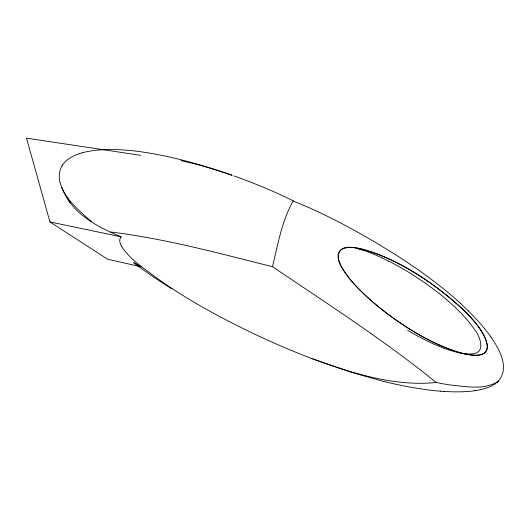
<?xml version="1.0" encoding="UTF-8"?>
<svg xmlns="http://www.w3.org/2000/svg" width="530" height="530" viewBox="0 0 530 530"><rect width="100%" height="100%" fill="white"/><g stroke="black" fill="none" stroke-linecap="round" stroke-linejoin="round"><path stroke-width="0.79" d="M497.763 381.653C483.665 390.352 465.731 386.483 450.175 384.972A143.325 50.827 21.7 0 1 438.303 382.912L436.223 382.501C384.257 340.386 327.871 304.087 272.506 266.696C277.793 244.761 281.688 221.752 292.706 201.817A39.14 16.615 23.8 0 1 293.342 201.069L307.996 207.184A230.577 78.725 24.5 0 1 355.093 230.716L375.571 242.422L395.029 254.387A256.056 85.224 24.5 0 1 460.815 303.65M61.977 165.963L62.474 165.161M498.538 380.911L497.226 382.19M498.22 381.236C509.973 367.893 499.459 349.316 491.045 337.166M498.107 381.342L495.146 383.826M79.354 153.693L81.958 152.892M436.223 382.501C393.863 386.741 352.079 373.067 312.726 358.909M475.808 390.537L474.396 390.749M444.014 391.425L440.437 391.16M110.273 231.941C165.247 238.626 218.883 253.28 272.506 266.696M140.781 155.363L26.5 138.138L49.939 221.931L107.63 259.216L141.272 266.848A48.415 15.29 26.9 0 1 134.249 262.708M459.218 352.476C427.061 342.36 398.308 323.459 372.669 301.915C361.805 292.421 351.271 282.245 343.42 270.042C335.45 260.051 335.722 244.88 352.245 247.55A31.992 12.713 22.4 0 1 355.968 247.934C396.168 256.798 431.447 281.264 461.716 308.321C475.264 318.775 509.131 362.613 466.142 354.179C451.924 351.92 438.436 346.547 425.61 340.174A118.508 45.275 19.6 0 1 411.532 332.595L407.636 330.309M466.142 354.179L460.1 352.728M49.939 221.931L121.191 236.831A50.787 16.125 26.7 0 0 121.463 246.159M181.048 160.603L196.709 164.373A201.917 70.801 25.1 0 1 232.133 175.291C200.83 164.486 168.759 155.184 135.812 151.11A209.489 72.61 25.3 0 0 107.133 149.579L103.317 149.718A198.346 69.105 25.5 0 0 81.945 152.879M383.819 381.487L350.747 372.159L314.257 359.479M356.114 248.318L363.832 250.551M311.209 358.326L313.72 359.287M311.7 358.518L307.943 357.074A319.166 126.869 23.9 0 1 272.758 342.44L260.469 336.861A310.216 122.278 23.9 0 1 255.447 334.51A359.307 148.234 23.7 0 1 226.734 320.246C202.44 307.619 178.709 293.779 156.443 277.813C144.034 268.286 129.996 259.76 121.536 246.185M109.816 231.901L99.693 226.787A45.6 14.973 28.2 0 1 92.359 222.441M293.54 200.89L281.476 195.199A207.575 72.411 25.1 0 0 233.995 175.927M388.742 261.124L397.679 265.855A128.432 46.461 22.9 0 1 411.671 274.123L424.795 282.801A167.944 58.784 23.3 0 1 443.146 296.74C454.786 306.466 465.969 317.013 474.575 329.581C480.379 336.742 486.341 353.623 471.462 353.901A27.421 9.666 20.2 0 1 465.777 353.821M171.879 288.943L162.63 283.013A290.115 112.552 24.3 0 1 140.437 267.789L133.507 262.721M91.703 222.024C83.687 216.797 75.982 210.735 70.344 202.91M91.637 221.845C79.235 210.622 64.468 199.088 60.016 182.174M460.643 303.65L468.308 310.938M62.394 165.115A172.628 60.559 26 0 1 79.427 153.746M59.93 182.135A144.862 50.761 26.6 0 1 62.056 166.009M70.271 202.765A153.647 54.206 26.5 0 1 61.639 187.481M70.212 202.745A67.867 22.644 27.9 0 1 66.681 196.385M363.845 250.438A72.199 27.52 22.5 0 1 388.649 261.191M468.255 310.938A241.441 81.123 24.3 0 1 491.091 337.173M121.191 236.824A88.318 30.15 28.5 0 1 110.644 232.292M440.483 391.2A213.139 76.804 23.3 0 1 383.78 381.434M474.463 390.789A173.131 60.519 22.8 0 1 443.974 391.392M495.232 383.859A143.186 49.191 22.2 0 1 475.741 390.504M487.467 345.792C487.096 360.334 467.268 354.471 458.583 352.291C444.71 348.111 431.592 341.757 419.011 334.642C400.355 323.916 382.779 311.262 366.873 296.76C355.948 286.359 344.599 275.348 339.021 261.038C332.807 242.614 358.671 247.252 368.012 250.723C383.985 255.738 398.958 263.47 413.301 271.996C431.5 283.027 448.824 295.667 464.048 310.58C473.595 320.756 484.95 331.455 487.467 345.792"/></g></svg>
